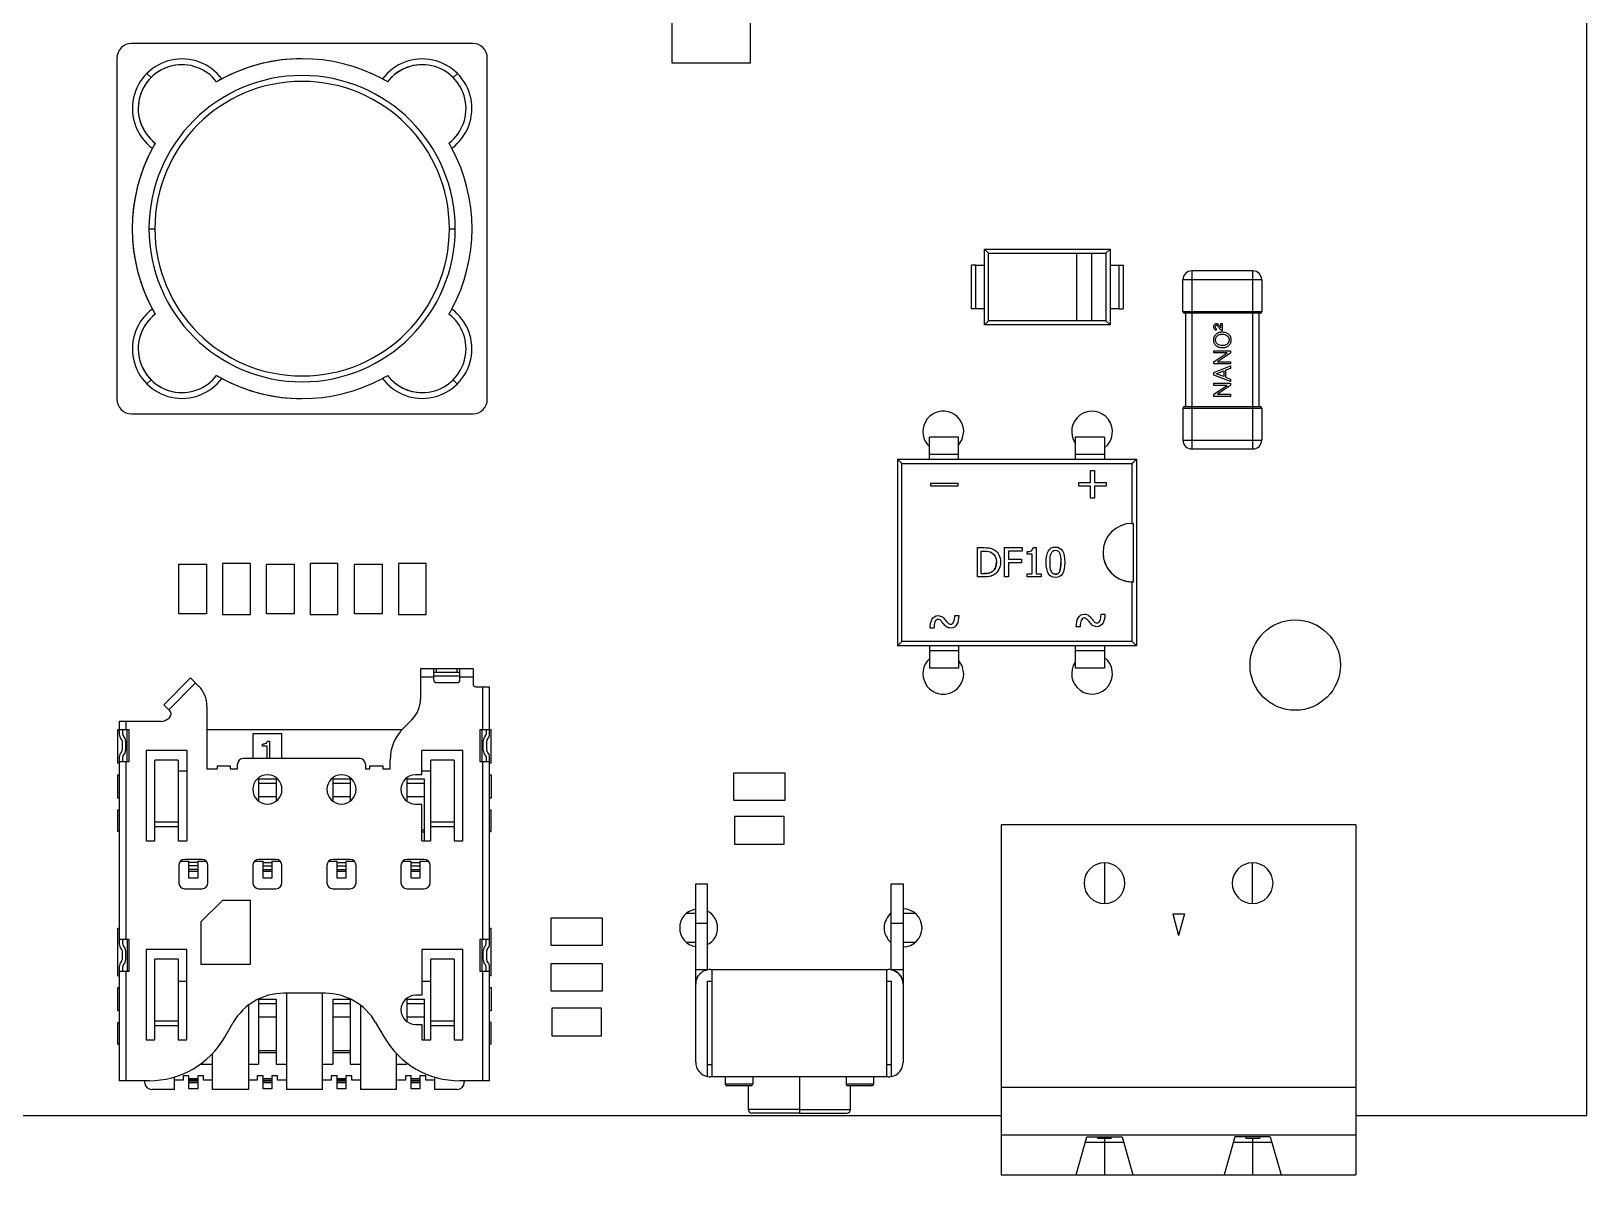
# Model space of a CAD drawing. Header units: millimetres. Extents: x 0 to 160, y -2 to 126.
# Drawn here: x 106.7 to 160, y -2 to 37.2 of the extents above; entities that cross this region are included whole.
import ezdxf

# ---------------------------------------------------------------- set-up
doc = ezdxf.new("R2010")
doc.units = ezdxf.units.MM

msp = doc.modelspace()

# ---------------------------------------------------------------- linework, layer by layer
at = {"color": 7, "linetype": 'Continuous', "lineweight": 25}
for p, q in [((160, 0), (160, 126)), ((128.626, 39.487), (128.626, 36.087)), ((131.326, 36.087), (131.326, 39.487)), ((121.8, 36.75), (110.1, 36.75)), ((109.6, 36.25), (109.6, 24.55)), ((122.3, 24.55), (122.3, 36.25)), ((128.626, 36.087), (131.326, 36.087)), ((110.771, 35.581), (110.63, 35.723)), ((113.019, 35.435), (113.019, 35.435)), ((115.95, 35.65), (115.95, 35.65)), ((118.881, 35.435), (118.881, 35.435)), ((121.131, 35.579), (121.273, 35.721)), ((110.331, 34.52), (110.331, 34.52)), ((110.916, 33.331), (110.916, 33.331)), ((110.124, 30.4), (110.124, 30.4)), ((110.7, 30.4), (110.9, 30.4)), ((121, 30.4), (121.2, 30.4)), ((139.489, 29.559), (139.35, 29.7)), ((139.35, 29.7), (143.65, 29.7)), ((139.35, 27.1), (139.35, 29.7)), ((139.489, 29.559), (143.511, 29.559)), ((139.489, 27.241), (139.489, 29.559)), ((142.511, 27.241), (142.511, 29.559)), ((143.011, 29.559), (143.011, 27.241)), ((143.65, 29.7), (143.511, 29.559)), ((143.511, 29.559), (143.511, 27.241)), ((143.65, 29.7), (143.65, 27.1)), ((138.9, 27.65), (138.9, 29.15)), ((139.05, 29.15), (139.35, 29.15)), ((139.05, 27.65), (139.05, 29.15)), ((143.65, 29.15), (143.95, 29.15)), ((143.95, 29.15), (143.95, 27.65)), ((144.1, 29.15), (144.1, 27.65)), ((148.55, 28.95), (146.45, 28.95)), ((146.45, 28.95), (146.45, 22.85)), ((148.55, 22.85), (148.55, 28.95)), ((148.85, 28.65), (146.15, 28.65)), ((146.15, 27.55), (146.15, 28.65)), ((148.85, 28.65), (148.85, 27.55)), ((110.916, 27.469), (110.916, 27.469)), ((139.35, 27.65), (139.05, 27.65)), ((139.489, 27.241), (139.35, 27.1)), ((143.511, 27.241), (139.489, 27.241)), ((143.511, 27.241), (143.65, 27.1)), ((143.95, 27.65), (143.65, 27.65)), ((148.85, 27.55), (146.15, 27.55)), ((146.25, 24.3), (146.25, 27.5)), ((148.55, 27.5), (146.45, 27.5)), ((148.75, 27.5), (148.75, 24.3)), ((143.65, 27.1), (139.35, 27.1)), ((147.291, 26.974), (147.291, 26.915)), ((147.453, 27.15), (147.5, 27.15)), ((147.453, 26.997), (147.453, 27.15)), ((147.5, 27.15), (147.5, 26.907)), ((110.331, 26.281), (110.331, 26.281)), ((147.214, 26.211), (147.786, 26.211)), ((147.214, 26.139), (147.214, 26.211)), ((147.214, 25.839), (147.666, 26.139)), ((147.666, 26.139), (147.214, 26.139)), ((147.786, 26.211), (147.786, 26.133)), ((147.214, 25.762), (147.214, 25.839)), ((147.786, 25.762), (147.214, 25.762)), ((147.214, 25.464), (147.786, 25.698)), ((147.786, 26.133), (147.334, 25.833)), ((147.334, 25.833), (147.786, 25.833)), ((147.786, 25.612), (147.612, 25.546)), ((147.786, 25.833), (147.786, 25.762)), ((147.786, 25.698), (147.786, 25.612)), ((110.769, 25.221), (110.628, 25.08)), ((113.019, 25.365), (113.019, 25.365)), ((115.95, 25.15), (115.95, 25.15)), ((118.881, 25.365), (118.881, 25.365)), ((121.129, 25.219), (121.271, 25.078)), ((147.214, 25.383), (147.214, 25.464)), ((147.786, 25.163), (147.214, 25.383)), ((147.214, 25.1), (147.786, 25.1)), ((147.214, 25.027), (147.214, 25.1)), ((147.286, 25.423), (147.552, 25.524)), ((147.552, 25.327), (147.286, 25.423)), ((147.552, 25.524), (147.552, 25.327)), ((147.612, 25.546), (147.612, 25.306)), ((147.612, 25.306), (147.786, 25.243)), ((147.786, 25.243), (147.786, 25.163)), ((147.786, 25.1), (147.786, 25.022)), ((147.214, 24.727), (147.666, 25.027)), ((147.666, 25.027), (147.214, 25.027)), ((147.214, 24.65), (147.214, 24.727)), ((147.786, 24.65), (147.214, 24.65)), ((147.786, 25.022), (147.334, 24.722)), ((147.334, 24.722), (147.786, 24.722)), ((147.786, 24.722), (147.786, 24.65)), ((110.1, 24.05), (121.8, 24.05)), ((146.15, 24.25), (148.85, 24.25)), ((146.15, 24.25), (146.15, 23.15)), ((146.45, 24.3), (148.55, 24.3)), ((148.85, 24.25), (148.85, 23.15)), ((138.46, 23.257), (137.46, 23.257)), ((137.46, 22.497), (137.46, 23.257)), ((138.46, 22.497), (138.46, 23.257)), ((143.46, 23.257), (142.46, 23.257)), ((142.46, 23.257), (142.46, 22.497)), ((143.46, 23.257), (143.46, 22.497)), ((146.15, 23.15), (148.85, 23.15)), ((136.36, 22.497), (136.51, 22.347)), ((136.36, 22.497), (144.56, 22.497)), ((136.36, 22.497), (136.36, 16.097)), ((138.46, 22.657), (137.46, 22.657)), ((143.46, 22.657), (142.46, 22.657)), ((144.41, 22.347), (144.56, 22.497)), ((144.56, 22.497), (144.56, 16.097)), ((146.45, 22.85), (148.55, 22.85)), ((136.51, 16.247), (136.51, 22.347)), ((136.51, 22.347), (144.41, 22.347)), ((142.983, 22.107), (143.117, 22.107)), ((142.983, 21.7), (142.983, 22.107)), ((143.117, 22.107), (143.117, 21.7)), ((144.41, 20.297), (144.41, 22.347)), ((137.509, 21.674), (138.435, 21.674)), ((137.509, 21.57), (137.509, 21.674)), ((138.435, 21.57), (137.509, 21.57)), ((138.435, 21.674), (138.435, 21.57)), ((142.576, 21.571), (142.576, 21.7)), ((142.576, 21.7), (142.983, 21.7)), ((142.983, 21.571), (142.576, 21.571)), ((142.983, 21.165), (142.983, 21.571)), ((143.117, 21.7), (143.523, 21.7)), ((143.523, 21.571), (143.117, 21.571)), ((143.117, 21.571), (143.117, 21.165)), ((143.523, 21.7), (143.523, 21.571)), ((143.117, 21.165), (142.983, 21.165)), ((144.45, 18.298), (144.45, 20.296)), ((139.104, 19.465), (139.332, 19.465)), ((139.104, 18.465), (139.104, 19.465)), ((139.237, 19.35), (139.338, 19.35)), ((139.237, 18.58), (139.237, 19.35)), ((140.037, 19.465), (140.635, 19.465)), ((140.037, 18.465), (140.037, 19.465)), ((140.635, 19.347), (140.17, 19.347)), ((140.17, 19.347), (140.17, 19.065)), ((140.635, 19.465), (140.635, 19.347)), ((140.804, 19.237), (140.804, 19.329)), ((140.986, 19.237), (140.804, 19.237)), ((140.986, 18.567), (140.986, 19.237)), ((141.011, 19.468), (141.115, 19.468)), ((141.115, 19.468), (141.115, 18.567)), ((111.725, 18.9), (112.675, 18.9)), ((111.725, 17.2), (111.725, 18.9)), ((112.675, 18.9), (112.675, 17.2)), ((114.175, 18.925), (113.225, 18.925)), ((113.225, 18.925), (113.225, 17.175)), ((114.175, 17.175), (114.175, 18.925)), ((114.725, 18.9), (115.675, 18.9)), ((114.725, 17.2), (114.725, 18.9)), ((115.675, 18.9), (115.675, 17.2)), ((116.225, 18.925), (116.225, 17.175)), ((117.175, 18.925), (116.225, 18.925)), ((117.175, 17.175), (117.175, 18.925)), ((117.75, 17.2), (117.75, 18.9)), ((117.75, 18.9), (118.7, 18.9)), ((118.7, 18.9), (118.7, 17.2)), ((120.2, 18.925), (119.25, 18.925)), ((119.25, 18.925), (119.25, 17.175)), ((120.2, 17.175), (120.2, 18.925)), ((140.17, 19.065), (140.616, 19.065)), ((140.616, 18.946), (140.17, 18.946)), ((140.17, 18.946), (140.17, 18.465)), ((140.616, 19.065), (140.616, 18.946)), ((141.595, 18.964), (141.596, 18.951)), ((139.334, 18.465), (139.104, 18.465)), ((139.237, 18.58), (139.338, 18.58)), ((140.17, 18.465), (140.037, 18.465)), ((140.804, 18.465), (140.804, 18.567)), ((140.804, 18.567), (140.986, 18.567)), ((141.292, 18.465), (140.804, 18.465)), ((141.115, 18.567), (141.292, 18.567)), ((141.292, 18.567), (141.292, 18.465)), ((144.41, 16.247), (144.41, 18.297)), ((112.675, 17.2), (111.725, 17.2)), ((113.225, 17.175), (114.175, 17.175)), ((115.675, 17.2), (114.725, 17.2)), ((116.225, 17.175), (117.175, 17.175)), ((118.7, 17.2), (117.75, 17.2)), ((119.25, 17.175), (120.2, 17.175)), ((138.329, 17.134), (138.464, 17.134)), ((143.341, 17.183), (143.476, 17.183)), ((137.614, 16.708), (137.479, 16.708)), ((142.626, 16.756), (142.491, 16.756)), ((136.51, 16.247), (136.36, 16.097)), ((144.56, 16.097), (136.36, 16.097)), ((144.41, 16.247), (136.51, 16.247)), ((137.46, 16.097), (137.46, 15.337)), ((138.46, 16.097), (138.46, 15.337)), ((142.46, 16.097), (142.46, 15.337)), ((143.46, 16.097), (143.46, 15.337)), ((144.56, 16.097), (144.41, 16.247)), ((137.46, 15.937), (138.46, 15.937)), ((142.46, 15.937), (143.46, 15.937)), ((112.126, 14.998), (111.207, 14.078)), ((112.126, 14.998), (112.402, 14.722)), ((120.01, 15.31), (120.01, 14.274)), ((121.81, 15.31), (120.01, 15.31)), ((120.01, 15.04), (120.46, 15.04)), ((120.46, 15.31), (120.46, 14.94)), ((121.36, 15.19), (120.46, 15.19)), ((120.46, 15.07), (121.36, 15.07)), ((120.56, 15.19), (120.56, 15.31)), ((121.26, 15.31), (121.26, 15.19)), ((121.36, 14.94), (121.36, 15.31)), ((121.36, 15.04), (121.81, 15.04)), ((121.81, 15.31), (121.81, 14.795)), ((138.46, 15.337), (137.46, 15.337)), ((143.46, 15.337), (142.46, 15.337)), ((112.296, 14.828), (111.377, 13.909)), ((112.408, 14.716), (112.402, 14.722)), ((120.56, 14.84), (121.26, 14.84)), ((121.91, 14.695), (122.38, 14.695)), ((122.14, 14.695), (122.14, 13.222)), ((122.38, 13.072), (122.38, 14.695)), ((111.412, 13.873), (111.207, 14.078)), ((112.688, 14.022), (112.688, 11.886)), ((111.116, 13.51), (109.68, 13.51)), ((109.68, 13.51), (109.68, 13.072)), ((109.92, 13.222), (109.92, 13.51)), ((111.412, 13.661), (111.364, 13.613)), ((119.717, 13.567), (119.407, 13.257)), ((109.63, 13.23), (109.68, 13.23)), ((109.63, 12.08), (109.63, 13.23)), ((110.02, 13.222), (109.68, 13.222)), ((109.744, 12.916), (109.751, 12.91)), ((109.78, 12.839), (109.78, 12.521)), ((109.8, 13.072), (109.8, 13.222)), ((109.836, 12.995), (109.829, 13.001)), ((109.9, 12.839), (109.9, 12.521)), ((109.95, 12.139), (109.95, 13.222)), ((110.02, 12.139), (110.02, 13.222)), ((112.688, 13.23), (119.381, 13.23)), ((115.26, 13.08), (114.26, 13.08)), ((114.26, 13.08), (114.26, 12.24)), ((114.754, 12.812), (114.73, 12.78)), ((114.762, 12.836), (114.754, 12.812)), ((114.762, 12.836), (114.826, 12.836)), ((114.826, 12.836), (114.826, 12.24)), ((115.26, 12.24), (115.26, 13.08)), ((122.38, 13.222), (122.04, 13.222)), ((122.04, 13.222), (122.04, 12.139)), ((122.11, 13.222), (122.11, 12.139)), ((122.16, 12.521), (122.16, 12.839)), ((122.231, 13.001), (122.224, 12.995)), ((122.26, 13.222), (122.26, 13.072)), ((122.28, 12.521), (122.28, 12.839)), ((122.309, 12.91), (122.316, 12.916)), ((122.38, 13.23), (122.43, 13.23)), ((122.43, 12.08), (122.43, 13.23)), ((109.68, 12.289), (109.68, 5.882)), ((109.751, 12.451), (109.744, 12.444)), ((109.8, 12.139), (109.8, 12.289)), ((109.829, 12.359), (109.836, 12.366)), ((112, 12.51), (110.6, 12.51)), ((110.6, 12.51), (110.6, 9.41)), ((112, 12.51), (112, 9.41)), ((114.594, 12.66), (114.594, 12.724)), ((114.594, 12.724), (114.61, 12.724)), ((114.746, 12.66), (114.594, 12.66)), ((114.65, 12.732), (114.61, 12.724)), ((114.674, 12.74), (114.65, 12.732)), ((114.706, 12.756), (114.674, 12.74)), ((114.73, 12.78), (114.706, 12.756)), ((114.746, 12.24), (114.746, 12.66)), ((121.46, 12.51), (120.06, 12.51)), ((120.06, 11.677), (120.06, 12.51)), ((121.46, 9.41), (121.46, 12.51)), ((122.224, 12.366), (122.231, 12.359)), ((122.26, 12.289), (122.26, 12.139)), ((122.316, 12.444), (122.309, 12.451)), ((122.38, 5.882), (122.38, 12.289)), ((109.68, 12.08), (109.63, 12.08)), ((109.68, 12.139), (110.02, 12.139)), ((109.92, 6.032), (109.92, 12.139)), ((110.9, 9.41), (110.9, 12.177)), ((111.7, 12.177), (110.9, 12.177)), ((111.7, 12.177), (111.7, 9.41)), ((111.7, 11.82), (112, 11.82)), ((112.688, 11.886), (113.038, 11.884)), ((113.038, 11.985), (113.488, 11.985)), ((113.038, 11.985), (113.038, 11.885)), ((113.488, 11.985), (113.488, 11.882)), ((113.488, 11.882), (113.738, 11.881)), ((113.738, 11.881), (113.738, 12.04)), ((117.918, 12.24), (113.938, 12.24)), ((118.118, 12.04), (118.118, 11.882)), ((118.118, 11.882), (118.268, 11.881)), ((118.268, 11.881), (118.268, 11.985)), ((118.268, 11.985), (118.718, 11.985)), ((118.718, 11.985), (118.718, 11.879)), ((118.718, 11.879), (118.968, 11.878)), ((118.968, 11.878), (118.968, 12.196)), ((120.06, 11.82), (120.36, 11.82)), ((120.36, 9.41), (120.36, 12.176)), ((121.16, 12.176), (120.36, 12.176)), ((121.16, 12.176), (121.16, 9.41)), ((122.04, 12.139), (122.38, 12.139)), ((122.14, 12.139), (122.14, 6.032)), ((122.43, 12.08), (122.38, 12.08)), ((130.748, 10.795), (130.748, 11.745)), ((130.748, 11.745), (132.498, 11.745)), ((132.498, 11.745), (132.498, 10.795)), ((109.63, 11.68), (109.68, 11.68)), ((109.63, 10.88), (109.63, 11.68)), ((114.46, 11.54), (114.46, 10.777)), ((114.46, 11.54), (115.06, 11.54)), ((114.46, 11.393), (115.06, 11.393)), ((115.06, 11.54), (115.06, 10.777)), ((117, 11.54), (117, 10.777)), ((117, 11.54), (117.6, 11.54)), ((117, 11.393), (117.6, 11.393)), ((117.6, 11.54), (117.6, 10.777)), ((119.54, 11.54), (119.54, 10.777)), ((119.54, 11.54), (120.14, 11.54)), ((119.54, 11.393), (120.14, 11.393)), ((120.06, 11.677), (119.84, 11.677)), ((120.14, 11.54), (120.14, 9.41)), ((122.38, 11.68), (122.43, 11.68)), ((122.43, 11.68), (122.43, 10.88)), ((109.68, 10.88), (109.63, 10.88)), ((114.46, 10.934), (115.06, 10.934)), ((117, 10.934), (117.6, 10.934)), ((119.54, 10.934), (120.14, 10.934)), ((119.84, 10.677), (120.06, 10.677)), ((120.06, 9.41), (120.06, 10.677)), ((122.43, 10.88), (122.38, 10.88)), ((132.498, 10.795), (130.748, 10.795)), ((109.63, 9.73), (109.63, 10.48)), ((109.63, 10.48), (109.68, 10.48)), ((122.38, 10.48), (122.43, 10.48)), ((122.43, 9.73), (122.43, 10.48)), ((132.473, 10.245), (130.773, 10.245)), ((130.773, 10.245), (130.773, 9.295)), ((132.473, 9.295), (132.473, 10.245)), ((109.68, 9.73), (109.63, 9.73)), ((111.7, 10.057), (110.9, 10.057)), ((110.9, 9.91), (111.7, 9.91)), ((120.06, 9.789), (120.14, 9.789)), ((120.06, 9.718), (120.14, 9.718)), ((121.16, 10.057), (120.36, 10.057)), ((120.36, 9.91), (121.16, 9.91)), ((122.38, 9.73), (122.43, 9.73)), ((139.92, 9.964), (139.92, -2.036)), ((152.08, 9.964), (139.92, 9.964)), ((143.46, 9.966), (143.413, 9.964)), ((143.507, 9.964), (143.46, 9.966)), ((143.46, 9.966), (143.46, 9.964)), ((148.54, 9.966), (148.493, 9.964)), ((148.587, 9.964), (148.54, 9.966)), ((148.54, 9.964), (148.54, 9.966)), ((152.08, 9.964), (152.08, -2.036)), ((110.6, 9.41), (110.9, 9.41)), ((111.7, 9.41), (112, 9.41)), ((120.06, 9.41), (120.36, 9.41)), ((121.16, 9.41), (121.46, 9.41)), ((130.773, 9.295), (132.473, 9.295)), ((111.72, 8.574), (111.72, 7.974)), ((111.781, 8.718), (112.07, 8.718)), ((112.52, 8.774), (111.92, 8.774)), ((112.07, 8.14), (112.07, 8.718)), ((112.37, 8.668), (112.07, 8.668)), ((112.07, 8.568), (112.37, 8.568)), ((112.37, 8.718), (112.37, 8.14)), ((112.37, 8.718), (112.659, 8.718)), ((112.72, 7.974), (112.72, 8.574)), ((114.26, 8.574), (114.26, 7.974)), ((114.321, 8.718), (114.61, 8.718)), ((115.06, 8.774), (114.46, 8.774)), ((114.61, 8.14), (114.61, 8.718)), ((114.91, 8.659), (114.61, 8.659)), ((114.61, 8.559), (114.91, 8.559)), ((114.91, 8.718), (115.199, 8.718)), ((114.91, 8.718), (114.91, 8.14)), ((115.26, 7.974), (115.26, 8.574)), ((116.8, 8.574), (116.8, 7.974)), ((116.861, 8.718), (117.15, 8.718)), ((117.6, 8.774), (117, 8.774)), ((117.15, 8.14), (117.15, 8.718)), ((117.45, 8.659), (117.15, 8.659)), ((117.15, 8.559), (117.45, 8.559)), ((117.45, 8.718), (117.45, 8.14)), ((117.45, 8.718), (117.739, 8.718)), ((117.8, 7.974), (117.8, 8.574)), ((119.34, 8.574), (119.34, 7.974)), ((119.401, 8.718), (119.69, 8.718)), ((120.14, 8.774), (119.54, 8.774)), ((119.69, 8.14), (119.69, 8.718)), ((119.99, 8.659), (119.69, 8.659)), ((119.69, 8.559), (119.99, 8.559)), ((119.99, 8.718), (119.99, 8.14)), ((119.99, 8.718), (120.279, 8.718)), ((120.34, 7.974), (120.34, 8.574)), ((143.46, 8.664), (143.46, 7.264)), ((148.54, 7.264), (148.54, 8.664)), ((112.37, 8.43), (112.07, 8.43)), ((112.07, 8.38), (112.37, 8.38)), ((112.37, 8.14), (112.07, 8.14)), ((114.91, 8.421), (114.61, 8.421)), ((114.61, 8.371), (114.91, 8.371)), ((114.91, 8.14), (114.61, 8.14)), ((117.45, 8.421), (117.15, 8.421)), ((117.15, 8.371), (117.45, 8.371)), ((117.45, 8.14), (117.15, 8.14)), ((119.99, 8.421), (119.69, 8.421)), ((119.69, 8.371), (119.99, 8.371)), ((119.99, 8.14), (119.69, 8.14)), ((111.92, 7.774), (112.52, 7.774)), ((114.46, 7.774), (115.06, 7.774)), ((117, 7.774), (117.6, 7.774)), ((119.54, 7.774), (120.14, 7.774)), ((129.444, 7.941), (129.85, 7.941)), ((129.444, 1.832), (129.444, 7.941)), ((129.85, 5.007), (129.85, 7.941)), ((136.149, 7.941), (136.556, 7.941)), ((136.149, 5.007), (136.149, 7.941)), ((136.556, 7.941), (136.556, 4.499)), ((112.48, 6.633), (113.221, 7.374)), ((114.18, 7.374), (113.221, 7.374)), ((114.18, 5.19), (114.18, 7.374)), ((109.63, 6.42), (109.68, 6.42)), ((109.63, 4.79), (109.63, 6.42)), ((112.48, 6.633), (112.48, 5.19)), ((122.38, 6.42), (122.43, 6.42)), ((122.43, 4.79), (122.43, 6.42)), ((124.485, 6.775), (126.235, 6.775)), ((124.485, 5.825), (124.485, 6.775)), ((126.235, 6.775), (126.235, 5.825)), ((129.444, 6.925), (129.124, 6.925)), ((129.444, 6.595), (129.85, 6.595)), ((136.149, 6.595), (136.556, 6.595)), ((136.976, 6.925), (136.556, 6.925)), ((137.204, 6.387), (137.204, 6.473)), ((145.799, 6.914), (146.201, 6.914)), ((145.799, 6.914), (146, 6.164)), ((146.201, 6.914), (146, 6.164)), ((110.02, 6.032), (109.68, 6.032)), ((109.8, 5.882), (109.8, 6.032)), ((109.95, 6.032), (109.95, 4.949)), ((110.02, 4.949), (110.02, 6.032)), ((122.38, 6.032), (122.04, 6.032)), ((122.04, 6.032), (122.04, 4.949)), ((122.11, 6.032), (122.11, 4.949)), ((122.26, 5.882), (122.26, 6.032)), ((129.444, 5.935), (129.124, 5.935)), ((136.976, 5.935), (136.556, 5.935)), ((109.744, 5.726), (109.751, 5.72)), ((109.78, 5.649), (109.78, 5.331)), ((109.836, 5.805), (109.829, 5.811)), ((109.9, 5.649), (109.9, 5.331)), ((110.6, 5.69), (110.6, 2.59)), ((112, 5.69), (110.6, 5.69)), ((110.9, 2.59), (110.9, 5.357)), ((111.7, 5.357), (110.9, 5.357)), ((111.7, 5.357), (111.7, 2.59)), ((112, 2.59), (112, 5.69)), ((121.46, 5.69), (120.06, 5.69)), ((120.06, 5.69), (120.06, 4.12)), ((120.36, 2.59), (120.36, 5.357)), ((121.16, 5.357), (120.36, 5.357)), ((121.16, 5.357), (121.16, 2.59)), ((121.46, 2.59), (121.46, 5.69)), ((122.16, 5.331), (122.16, 5.649)), ((122.231, 5.811), (122.224, 5.805)), ((122.28, 5.331), (122.28, 5.649)), ((122.309, 5.72), (122.316, 5.726)), ((126.235, 5.825), (124.485, 5.825)), ((109.68, 5.099), (109.68, 1.19)), ((109.68, 4.949), (110.02, 4.949)), ((109.751, 5.261), (109.744, 5.254)), ((109.8, 4.949), (109.8, 5.099)), ((109.829, 5.169), (109.836, 5.176)), ((109.92, 1.19), (109.92, 4.949)), ((112.48, 5.19), (114.18, 5.19)), ((122.04, 4.949), (122.38, 4.949)), ((122.14, 4.949), (122.14, 1.19)), ((122.224, 5.176), (122.231, 5.169)), ((122.26, 4.949), (122.26, 5.099)), ((122.316, 5.254), (122.309, 5.261)), ((122.38, 1.19), (122.38, 5.099)), ((124.485, 5.215), (126.235, 5.215)), ((124.485, 4.265), (124.485, 5.215)), ((126.235, 5.215), (126.235, 4.265)), ((129.444, 5.007), (129.85, 5.007)), ((129.952, 5.007), (136.048, 5.007)), ((130.003, 5.007), (130.003, 1.324)), ((135.997, 1.324), (135.997, 5.007)), ((136.149, 5.007), (136.556, 5.007)), ((109.63, 4.79), (109.68, 4.79)), ((109.63, 3.59), (109.63, 4.39)), ((109.63, 4.39), (109.68, 4.39)), ((112, 4.59), (111.7, 4.59)), ((120.36, 4.59), (120.06, 4.59)), ((122.43, 4.79), (122.38, 4.79)), ((122.38, 4.39), (122.43, 4.39)), ((122.43, 4.39), (122.43, 3.59)), ((129.85, 1.335), (129.85, 4.601)), ((129.85, 4.601), (130.003, 4.601)), ((135.997, 4.601), (136.149, 4.601)), ((136.149, 4.601), (136.149, 1.335)), ((136.556, 4.499), (136.556, 1.832)), ((114.11, 3.782), (114.11, 0.89)), ((114.46, 3.982), (114.46, 1.76)), ((114.46, 3.982), (115.06, 3.982)), ((114.46, 3.836), (115.06, 3.836)), ((115.06, 3.982), (115.06, 1.76)), ((116.739, 4.19), (115.321, 4.19)), ((115.41, 4.19), (115.41, 0.89)), ((116.65, 0.89), (116.65, 4.19)), ((117, 3.982), (117, 1.76)), ((117, 3.982), (117.6, 3.982)), ((117, 3.836), (117.6, 3.836)), ((117.6, 3.982), (117.6, 1.76)), ((117.95, 3.782), (117.95, 0.89)), ((119.54, 3.982), (119.54, 3.22)), ((119.54, 3.982), (120.14, 3.982)), ((119.54, 3.836), (120.14, 3.836)), ((120.06, 4.12), (119.84, 4.12)), ((120.14, 3.982), (120.14, 2.59)), ((126.235, 4.265), (124.485, 4.265)), ((109.68, 3.59), (109.63, 3.59)), ((111.7, 3.237), (110.9, 3.237)), ((114.46, 3.376), (115.06, 3.376)), ((117, 3.376), (117.6, 3.376)), ((119.54, 3.376), (120.14, 3.376)), ((121.16, 3.237), (120.36, 3.237)), ((122.43, 3.59), (122.38, 3.59)), ((124.51, 3.675), (124.51, 2.725)), ((126.21, 3.675), (124.51, 3.675)), ((126.21, 2.725), (126.21, 3.675)), ((109.63, 2.44), (109.63, 3.19)), ((109.63, 3.19), (109.68, 3.19)), ((110.9, 3.09), (111.7, 3.09)), ((113.3, 2.69), (113.589, 3.19)), ((118.471, 3.19), (118.76, 2.69)), ((119.84, 3.12), (120.06, 3.12)), ((120.06, 3.12), (120.06, 2.59)), ((120.36, 3.09), (121.16, 3.09)), ((122.43, 3.19), (122.38, 3.19)), ((122.43, 2.44), (122.43, 3.19)), ((124.51, 2.725), (126.21, 2.725)), ((109.63, 2.44), (109.68, 2.44)), ((110.6, 2.59), (110.9, 2.59)), ((111.7, 2.59), (112, 2.59)), ((114.46, 2.231), (115.06, 2.231)), ((114.46, 2.16), (115.06, 2.16)), ((117, 2.231), (117.6, 2.231)), ((117, 2.16), (117.6, 2.16)), ((120.06, 2.59), (120.36, 2.59)), ((121.16, 2.59), (121.46, 2.59)), ((122.43, 2.44), (122.38, 2.44)), ((112.461, 1.76), (112.87, 1.76)), ((112.87, 2.117), (112.87, 0.89)), ((114.11, 1.76), (114.46, 1.76)), ((115.06, 1.76), (115.41, 1.76)), ((116.65, 1.76), (117, 1.76)), ((117.6, 1.76), (117.95, 1.76)), ((119.19, 0.89), (119.19, 2.117)), ((119.19, 1.76), (119.54, 1.76)), ((119.54, 1.804), (119.54, 1.76)), ((130.003, 1.731), (129.85, 1.731)), ((136.149, 1.731), (135.997, 1.731)), ((110.702, 1.19), (109.68, 1.19)), ((110.55, 1.19), (110.55, 1.14)), ((111.57, 0.89), (111.57, 1.319)), ((111.87, 1.21), (111.57, 1.21)), ((112.07, 1.36), (111.87, 1.36)), ((111.87, 1.36), (111.87, 1.21)), ((112.07, 0.911), (112.07, 1.36)), ((112.37, 1.26), (112.07, 1.26)), ((112.07, 1.217), (112.37, 1.217)), ((112.37, 1.176), (112.07, 1.176)), ((112.07, 1.133), (112.37, 1.133)), ((112.37, 1.36), (112.37, 0.911)), ((112.57, 1.36), (112.37, 1.36)), ((112.57, 1.21), (112.57, 1.36)), ((112.87, 1.21), (112.57, 1.21)), ((114.41, 1.21), (114.11, 1.21)), ((114.61, 1.36), (114.41, 1.36)), ((114.41, 1.36), (114.41, 1.21)), ((114.61, 0.911), (114.61, 1.36)), ((114.91, 1.257), (114.61, 1.257)), ((114.61, 1.214), (114.91, 1.214)), ((114.91, 1.174), (114.61, 1.174)), ((114.61, 1.13), (114.91, 1.13)), ((115.11, 1.36), (114.91, 1.36)), ((114.91, 1.36), (114.91, 0.911)), ((115.11, 1.21), (115.11, 1.36)), ((115.41, 1.21), (115.11, 1.21)), ((116.95, 1.21), (116.65, 1.21)), ((116.95, 1.36), (116.95, 1.21)), ((117.15, 1.36), (116.95, 1.36)), ((117.15, 0.911), (117.15, 1.36)), ((117.45, 1.26), (117.15, 1.26)), ((117.15, 1.217), (117.45, 1.217)), ((117.45, 1.176), (117.15, 1.176)), ((117.15, 1.133), (117.45, 1.133)), ((117.45, 1.36), (117.45, 0.911)), ((117.65, 1.36), (117.45, 1.36)), ((117.65, 1.21), (117.65, 1.36)), ((117.95, 1.21), (117.65, 1.21)), ((119.49, 1.21), (119.19, 1.21)), ((119.69, 1.36), (119.49, 1.36)), ((119.49, 1.36), (119.49, 1.21)), ((119.69, 0.911), (119.69, 1.36)), ((119.99, 1.257), (119.69, 1.257)), ((119.69, 1.214), (119.99, 1.214)), ((119.99, 1.174), (119.69, 1.174)), ((119.69, 1.13), (119.99, 1.13)), ((120.19, 1.36), (119.99, 1.36)), ((119.99, 1.36), (119.99, 0.911)), ((120.19, 1.21), (120.19, 1.36)), ((120.49, 1.21), (120.19, 1.21)), ((120.49, 1.319), (120.49, 0.89)), ((122.38, 1.19), (121.358, 1.19)), ((121.51, 1.19), (121.51, 1.14)), ((136.048, 1.324), (129.952, 1.324)), ((130.46, 1.324), (130.46, 1.07)), ((131.4, 1.324), (131.4, 1.07)), ((133, 1.324), (133, 0.08)), ((134.6, 1.324), (134.6, 1.07)), ((135.54, 1.324), (135.54, 1.07)), ((111.57, 0.89), (110.8, 0.89)), ((112.37, 0.911), (112.07, 0.911)), ((114.11, 0.89), (112.87, 0.89)), ((114.91, 0.911), (114.61, 0.911)), ((116.65, 0.89), (115.41, 0.89)), ((117.45, 0.911), (117.15, 0.911)), ((119.19, 0.89), (117.95, 0.89)), ((119.99, 0.911), (119.69, 0.911)), ((121.26, 0.89), (120.49, 0.89)), ((131.247, 1.02), (131.247, 0.207)), ((134.752, 0.207), (134.752, 1.02)), ((152.08, 0.964), (139.92, 0.964)), ((106.31, 0), (139.92, 0)), ((152.08, 0), (160, 0)), ((139.92, -0.663), (152.08, -0.663)), ((142.485, -2.036), (142.855, -0.736)), ((142.804, -0.917), (144.116, -0.917)), ((142.855, -0.736), (144.065, -0.736)), ((143.215, -0.736), (143.228, -0.786)), ((143.692, -0.786), (143.228, -0.786)), ((143.46, -0.786), (143.46, -2.036)), ((143.692, -0.786), (143.706, -0.736)), ((144.065, -0.736), (144.435, -2.036)), ((147.935, -0.736), (147.565, -2.036)), ((147.884, -0.917), (149.196, -0.917)), ((149.145, -0.736), (147.935, -0.736)), ((148.295, -0.736), (148.308, -0.786)), ((148.772, -0.786), (148.308, -0.786)), ((148.54, -0.786), (148.54, -2.036)), ((148.786, -0.736), (148.772, -0.786)), ((149.145, -0.736), (149.515, -2.036)), ((139.92, -2.036), (152.08, -2.036))]:
    msp.add_line(p, q, dxfattribs=at)
at = {"color": 7, "linetype": 'Continuous', "lineweight": 25, "flags": 128}
for points in [[(138.46, 22.981), (138.582, 23.177), (138.635, 23.444)], [(138.635, 15.144), (138.582, 15.412), (138.46, 15.608)], [(131.4, 1.07), (131.364, 1.07), (131.262, 1.07), (131.11, 1.07), (130.93, 1.07), (130.75, 1.07), (130.598, 1.07), (130.496, 1.07), (130.46, 1.07)], [(135.54, 1.07), (135.504, 1.07), (135.402, 1.07), (135.25, 1.07), (135.07, 1.07), (134.89, 1.07), (134.738, 1.07), (134.636, 1.07), (134.6, 1.07)], [(131.349, 1.02), (131.317, 1.02), (131.226, 1.02), (131.09, 1.02), (130.93, 1.02), (130.769, 1.02), (130.633, 1.02), (130.543, 1.02), (130.511, 1.02)], [(135.489, 1.02), (135.457, 1.02), (135.366, 1.02), (135.23, 1.02), (135.07, 1.02), (134.91, 1.02), (134.774, 1.02), (134.683, 1.02), (134.651, 1.02)], [(133, 0.207), (132.506, 0.207), (132.052, 0.207), (131.675, 0.207), (131.406, 0.207), (131.265, 0.207), (131.247, 0.207)], [(133, 0.08), (132.498, 0.08), (132.044, 0.08), (131.685, 0.08), (131.454, 0.08), (131.374, 0.08)], [(133, 0.207), (133.494, 0.207), (133.947, 0.207), (134.324, 0.207), (134.594, 0.207), (134.735, 0.207), (134.752, 0.207)], [(133, 0.08), (133.502, 0.08), (133.955, 0.08), (134.315, 0.08), (134.546, 0.08), (134.625, 0.08)]]:
    msp.add_lwpolyline(points, dxfattribs=at)
at = {"color": 7, "linetype": 'Continuous', "lineweight": 25}
msp.add_circle((150, 15.44), 1.55, dxfattribs=at)
for centre, radius, start, end in [((110.1, 36.25), 0.5, 90, 180), ((121.8, 36.25), 0.5, 0, 90), ((121.8, 36.25), 0.5, 0, 90), ((111.831, 34.52), 1.7, 36.6104, 233.3896), ((111.831, 34.52), 1.5, 37.6033, 232.3967), ((111.831, 34.52), 1.5, 90, 232.3967), ((115.95, 30.4), 5.826, 90, 120.2066), ((115.95, 30.4), 5.826, 61.7792, 118.2208), ((120.07, 34.52), 1.7, 306.6104, 143.3896), ((120.07, 34.52), 1.5, 307.6033, 142.3967), ((120.07, 34.52), 1.5, 90, 142.3967), ((115.95, 30.4), 5.25, 0, 180), ((115.95, 30.4), 5.05, 0, 180), ((115.95, 30.4), 5.25, 270, 90), ((115.95, 30.4), 5.826, 149.7934, 210.2066), ((115.95, 30.4), 5.826, 151.7792, 208.2208), ((115.95, 30.4), 5.826, 331.7792, 28.2208), ((115.95, 30.4), 5.25, 180, 0), ((115.95, 30.4), 5.05, 180, 0), ((146.45, 28.65), 0.3, 90, 180), ((148.55, 28.65), 0.3, 0, 90), ((111.831, 26.281), 1.7, 126.6104, 323.3896), ((111.831, 26.281), 1.5, 127.6033, 322.3967), ((111.831, 26.281), 1.5, 127.6033, 270), ((120.07, 26.281), 1.7, 216.6104, 53.3896), ((120.07, 26.281), 1.5, 217.6033, 52.3967), ((146.2, 27.55), 0.05, 180, 270), ((148.8, 27.55), 0.05, 270, 0), ((115.95, 30.4), 5.826, 239.7934, 270), ((115.95, 30.4), 5.826, 241.7792, 298.2208), ((120.07, 26.281), 1.5, 217.6033, 270), ((110.1, 24.55), 0.5, 180, 270), ((121.8, 24.55), 0.5, 270, 0), ((121.8, 24.55), 0.5, 270, 0), ((137.935, 23.444), 0.7, 0, 227.2164), ((143.035, 23.444), 0.7, 307.3358, 214.7056), ((146.2, 24.25), 0.05, 90, 180), ((148.8, 24.25), 0.05, 0, 90), ((146.45, 23.15), 0.3, 180, 270), ((148.55, 23.15), 0.3, 270, 0), ((144.41, 19.297), 1, 90, 270), ((144.41, 19.297), 1, 180, 272.3446), ((137.935, 15.144), 0.7, 132.7835, 0), ((143.035, 15.144), 0.7, 145.2942, 52.664), ((120.56, 14.94), 0.1, 180, 270), ((121.26, 14.94), 0.1, 270, 0), ((111.688, 14.022), 1, 0, 45), ((121.91, 14.795), 0.1, 180, 270), ((111.306, 13.767), 0.15, 315, 45), ((119.01, 14.274), 1, 315, 0), ((111.116, 13.86), 0.35, 270, 315), ((109.9, 13.072), 0.22, 180, 225), ((109.68, 12.839), 0.1, 0, 45), ((109.9, 13.072), 0.1, 180, 225), ((109.68, 12.839), 0.22, 0, 45), ((120.468, 12.196), 1.5, 135, 180), ((122.38, 12.839), 0.22, 135, 180), ((122.16, 13.072), 0.1, 315, 0), ((122.38, 12.839), 0.1, 135, 180), ((122.16, 13.072), 0.22, 315, 0), ((109.9, 12.289), 0.22, 135, 180), ((109.68, 12.521), 0.1, 315, 0), ((109.9, 12.289), 0.1, 135, 180), ((109.68, 12.521), 0.22, 315, 0), ((122.38, 12.521), 0.22, 180, 225), ((122.16, 12.289), 0.1, 0, 45), ((122.38, 12.521), 0.1, 180, 225), ((122.16, 12.289), 0.22, 0, 45), ((113.938, 12.04), 0.2, 90, 180), ((117.918, 12.04), 0.2, 0, 90), ((114.76, 11.177), 0.5, 0, 180), ((117.3, 11.177), 0.5, 0, 180), ((119.84, 11.177), 0.5, 90, 270), ((114.76, 11.177), 0.5, 180, 0), ((117.3, 11.177), 0.5, 180, 0), ((111.92, 8.574), 0.2, 90, 180), ((112.52, 8.574), 0.2, 0, 90), ((114.46, 8.574), 0.2, 90, 180), ((115.06, 8.574), 0.2, 0, 90), ((117, 8.574), 0.2, 90, 180), ((117.6, 8.574), 0.2, 0, 90), ((119.54, 8.574), 0.2, 90, 180), ((120.14, 8.574), 0.2, 0, 90), ((143.46, 7.964), 0.7, 90, 270), ((143.46, 7.964), 0.7, 270, 90), ((148.54, 7.964), 0.7, 90, 270), ((148.54, 7.964), 0.7, 270, 90), ((111.92, 7.974), 0.2, 180, 270), ((112.52, 7.974), 0.2, 270, 0), ((114.46, 7.974), 0.2, 180, 270), ((115.06, 7.974), 0.2, 270, 0), ((117, 7.974), 0.2, 180, 270), ((117.6, 7.974), 0.2, 270, 0), ((119.54, 7.974), 0.2, 180, 270), ((120.14, 7.974), 0.2, 270, 0), ((129.545, 6.43), 0.65, 98.9498, 261.0503), ((129.545, 6.43), 0.65, 298.0125, 61.9875), ((136.555, 6.43), 0.65, 128.5999, 231.4001), ((136.555, 6.43), 0.65, 270.0776, 89.9225), ((109.9, 5.882), 0.22, 180, 225), ((109.9, 5.882), 0.1, 180, 225), ((122.16, 5.882), 0.1, 315, 0), ((122.16, 5.882), 0.22, 315, 0), ((109.68, 5.649), 0.1, 0, 45), ((109.68, 5.649), 0.22, 0, 45), ((122.38, 5.649), 0.22, 135, 180), ((122.38, 5.649), 0.1, 135, 180), ((109.9, 5.099), 0.22, 135, 180), ((109.68, 5.331), 0.1, 315, 0), ((109.9, 5.099), 0.1, 135, 180), ((109.68, 5.331), 0.22, 315, 0), ((122.38, 5.331), 0.22, 180, 225), ((122.16, 5.099), 0.1, 0, 45), ((122.38, 5.331), 0.1, 180, 225), ((122.16, 5.099), 0.22, 0, 45), ((129.952, 4.499), 0.508, 90, 180), ((129.952, 4.499), 0.508, 90, 101.5333), ((136.048, 4.499), 0.508, 0, 90), ((136.048, 4.499), 0.508, 78.4631, 90), ((115.321, 2.19), 2, 90, 150), ((116.739, 2.19), 2, 30, 90), ((119.84, 3.62), 0.5, 90, 270), ((110.702, 4.19), 3, 270, 330), ((121.358, 4.19), 3, 210, 270), ((129.952, 1.832), 0.508, 180, 258.4631), ((136.048, 1.832), 0.508, 281.537, 0), ((110.8, 1.14), 0.25, 180, 270), ((121.26, 1.14), 0.25, 270, 0), ((130.511, 1.07), 0.0508, 180, 270.0007), ((131.349, 1.07), 0.0508, 269.9994, 0), ((134.651, 1.07), 0.0508, 180, 270.0007), ((135.489, 1.07), 0.0508, 269.9994, 0), ((131.374, 0.207), 0.127, 180, 270), ((134.625, 0.207), 0.127, 270, 0)]:
    msp.add_arc(centre, radius, start, end, dxfattribs=at)
for points, knots in [([(113.195, 35.533), (113.184, 35.527), (113.161, 35.515), (113.116, 35.49), (113.067, 35.463), (113.035, 35.444), (113.021, 35.436), (113.02, 35.435), (113.019, 35.435)], [0, 0, 0, 0, 0.125761, 0.251794, 0.502445, 0.751481, 0.875284, 1, 1, 1, 1]), ([(118.881, 35.435), (118.881, 35.435), (118.879, 35.436), (118.866, 35.444), (118.833, 35.463), (118.784, 35.49), (118.74, 35.515), (118.717, 35.527), (118.705, 35.533)], [0, 0, 0, 0, 0.124767, 0.248675, 0.497863, 0.748626, 0.874387, 1, 1, 1, 1]), ([(110.916, 33.331), (110.915, 33.331), (110.914, 33.329), (110.906, 33.316), (110.888, 33.283), (110.86, 33.234), (110.836, 33.19), (110.823, 33.167), (110.817, 33.155)], [0, 0, 0, 0, 0.124767, 0.248675, 0.497863, 0.748626, 0.874387, 1, 1, 1, 1]), ([(121.084, 33.155), (121.077, 33.167), (121.065, 33.19), (121.04, 33.234), (121.013, 33.283), (120.994, 33.316), (120.986, 33.329), (120.985, 33.331), (120.985, 33.331)], [0, 0, 0, 0, 0.125761, 0.251794, 0.502445, 0.751481, 0.875284, 1, 1, 1, 1]), ([(139.05, 29.15), (139.011, 29.15), (138.972, 29.15), (138.916, 29.15), (138.9, 29.15), (138.9, 29.15)], [0, 0, 0, 0, 0.5, 0.5, 1, 1, 1, 1]), ([(143.95, 29.15), (143.963, 29.15), (143.989, 29.15), (144.026, 29.15), (144.062, 29.15), (144.094, 29.15), (144.098, 29.15), (144.1, 29.15)], [0, 0, 0, 0, 0.170259, 0.333247, 0.500911, 0.74918, 1, 1, 1, 1]), ([(110.817, 27.645), (110.823, 27.634), (110.836, 27.61), (110.86, 27.566), (110.888, 27.517), (110.906, 27.485), (110.914, 27.471), (110.915, 27.47), (110.916, 27.469)], [0, 0, 0, 0, 0.1257608, 0.2517939, 0.5024453, 0.7514812, 0.875284, 1, 1, 1, 1]), ([(120.985, 27.469), (120.985, 27.47), (120.986, 27.471), (120.994, 27.485), (121.013, 27.517), (121.04, 27.566), (121.065, 27.61), (121.077, 27.634), (121.084, 27.645)], [0, 0, 0, 0, 0.124767, 0.248675, 0.497863, 0.748626, 0.874387, 1, 1, 1, 1]), ([(139.05, 27.65), (139.037, 27.65), (139.01, 27.65), (138.974, 27.65), (138.938, 27.65), (138.906, 27.65), (138.902, 27.65), (138.9, 27.65)], [0, 0, 0, 0, 0.170259, 0.333247, 0.500911, 0.74918, 1, 1, 1, 1]), ([(143.95, 27.65), (143.989, 27.65), (144.028, 27.65), (144.084, 27.65), (144.1, 27.65), (144.1, 27.65)], [0, 0, 0, 0, 0.5, 0.5, 1, 1, 1, 1]), ([(146.45, 27.5), (146.381, 27.5), (146.321, 27.5), (146.225, 27.5), (146.2, 27.5), (146.2, 27.5)], [0, 0, 0, 0, 0.5, 0.5, 1, 1, 1, 1]), ([(148.8, 27.5), (148.799, 27.5), (148.774, 27.5), (148.679, 27.5), (148.62, 27.5), (148.55, 27.5)], [0, 0, 0, 0, 0.5, 0.5, 1, 1, 1, 1]), ([(147.204, 26.587), (147.205, 26.606), (147.207, 26.644), (147.223, 26.697), (147.248, 26.745), (147.273, 26.771), (147.285, 26.784)], [0, 0, 0, 0, 0.2630975, 0.5104246, 0.75237, 1, 1, 1, 1]), ([(147.206, 27.034), (147.207, 27.05), (147.208, 27.08), (147.223, 27.106), (147.23, 27.118)], [0, 0, 0, 0, 0.540198, 1, 1, 1, 1]), ([(147.291, 26.915), (147.278, 26.919), (147.254, 26.926), (147.225, 26.953), (147.209, 26.99), (147.207, 27.019), (147.206, 27.034)], [0, 0, 0, 0, 0.246472, 0.471774, 0.71267, 1, 1, 1, 1]), ([(147.23, 27.118), (147.239, 27.127), (147.256, 27.144), (147.28, 27.147), (147.292, 27.148)], [0, 0, 0, 0, 0.504056, 1, 1, 1, 1]), ([(147.296, 27.087), (147.287, 27.086), (147.271, 27.084), (147.254, 27.061), (147.253, 27.043), (147.253, 27.033)], [0, 0, 0, 0, 0.318709, 0.615171, 1, 1, 1, 1]), ([(147.253, 27.033), (147.254, 27.018), (147.255, 26.991), (147.28, 26.98), (147.291, 26.974)], [0, 0, 0, 0, 0.545023, 1, 1, 1, 1]), ([(147.269, 26.588), (147.269, 26.602), (147.271, 26.628), (147.283, 26.666), (147.302, 26.7), (147.32, 26.718), (147.33, 26.728)], [0, 0, 0, 0, 0.259424, 0.505118, 0.748165, 1, 1, 1, 1]), ([(147.285, 26.784), (147.296, 26.794), (147.319, 26.813), (147.358, 26.834), (147.402, 26.85), (147.45, 26.859), (147.483, 26.86), (147.5, 26.861)], [0, 0, 0, 0, 0.1891601, 0.3788394, 0.5741745, 0.7798787, 1, 1, 1, 1]), ([(147.292, 27.148), (147.303, 27.148), (147.323, 27.146), (147.34, 27.136), (147.349, 27.131)], [0, 0, 0, 0, 0.5161106, 1, 1, 1, 1]), ([(147.333, 27.072), (147.328, 27.076), (147.317, 27.085), (147.303, 27.086), (147.296, 27.087)], [0, 0, 0, 0, 0.505497, 1, 1, 1, 1]), ([(147.33, 26.728), (147.341, 26.736), (147.363, 26.753), (147.404, 26.77), (147.45, 26.78), (147.483, 26.782), (147.5, 26.782)], [0, 0, 0, 0, 0.226191, 0.46247, 0.717981, 1, 1, 1, 1]), ([(147.38, 27.008), (147.372, 27.022), (147.358, 27.044), (147.34, 27.064), (147.333, 27.072)], [0, 0, 0, 0, 0.6064651, 1, 1, 1, 1]), ([(147.349, 27.131), (147.354, 27.126), (147.367, 27.115), (147.383, 27.093), (147.394, 27.076), (147.4, 27.067)], [0, 0, 0, 0, 0.27185, 0.603826, 1, 1, 1, 1]), ([(147.5, 26.907), (147.491, 26.909), (147.474, 26.913), (147.448, 26.928), (147.424, 26.948), (147.401, 26.975), (147.387, 26.997), (147.38, 27.008)], [0, 0, 0, 0, 0.1638755, 0.3388312, 0.5328581, 0.7518699, 1, 1, 1, 1]), ([(147.4, 27.067), (147.408, 27.053), (147.424, 27.029), (147.444, 27.007), (147.453, 26.997)], [0, 0, 0, 0, 0.55159, 1, 1, 1, 1]), ([(147.5, 26.861), (147.521, 26.86), (147.562, 26.858), (147.62, 26.843), (147.672, 26.82), (147.701, 26.796), (147.715, 26.784)], [0, 0, 0, 0, 0.272581, 0.524265, 0.763482, 1, 1, 1, 1]), ([(147.5, 26.782), (147.533, 26.781), (147.595, 26.778), (147.647, 26.743), (147.67, 26.727)], [0, 0, 0, 0, 0.537496, 1, 1, 1, 1]), ([(147.67, 26.727), (147.68, 26.718), (147.698, 26.699), (147.717, 26.665), (147.729, 26.627), (147.73, 26.6), (147.731, 26.587)], [0, 0, 0, 0, 0.250996, 0.493805, 0.739816, 1, 1, 1, 1]), ([(147.715, 26.784), (147.727, 26.771), (147.752, 26.745), (147.777, 26.697), (147.793, 26.644), (147.795, 26.606), (147.796, 26.587)], [0, 0, 0, 0, 0.24763, 0.4895754, 0.7369025, 1, 1, 1, 1]), ([(147.285, 26.389), (147.273, 26.403), (147.248, 26.429), (147.223, 26.477), (147.207, 26.53), (147.205, 26.568), (147.204, 26.587)], [0, 0, 0, 0, 0.247543, 0.489494, 0.736869, 1, 1, 1, 1]), ([(147.33, 26.446), (147.32, 26.456), (147.302, 26.475), (147.283, 26.509), (147.271, 26.547), (147.269, 26.574), (147.269, 26.588)], [0, 0, 0, 0, 0.250514, 0.493206, 0.73941, 1, 1, 1, 1]), ([(147.5, 26.313), (147.479, 26.313), (147.438, 26.315), (147.38, 26.33), (147.328, 26.354), (147.299, 26.378), (147.285, 26.389)], [0, 0, 0, 0, 0.272651, 0.524328, 0.763505, 1, 1, 1, 1]), ([(147.5, 26.391), (147.467, 26.393), (147.405, 26.396), (147.353, 26.43), (147.33, 26.446)], [0, 0, 0, 0, 0.537563, 1, 1, 1, 1]), ([(147.67, 26.446), (147.659, 26.438), (147.637, 26.42), (147.596, 26.403), (147.55, 26.393), (147.517, 26.392), (147.5, 26.391)], [0, 0, 0, 0, 0.2272149, 0.4637878, 0.7189211, 1, 1, 1, 1]), ([(147.715, 26.389), (147.703, 26.38), (147.681, 26.361), (147.641, 26.339), (147.598, 26.324), (147.55, 26.314), (147.517, 26.313), (147.5, 26.313)], [0, 0, 0, 0, 0.1900368, 0.3801629, 0.5754898, 0.7807412, 1, 1, 1, 1]), ([(147.731, 26.587), (147.73, 26.573), (147.729, 26.546), (147.717, 26.509), (147.698, 26.474), (147.679, 26.456), (147.67, 26.446)], [0, 0, 0, 0, 0.259233, 0.504913, 0.748053, 1, 1, 1, 1]), ([(147.796, 26.587), (147.795, 26.568), (147.793, 26.53), (147.777, 26.477), (147.752, 26.429), (147.727, 26.403), (147.715, 26.389)], [0, 0, 0, 0, 0.2629666, 0.5102497, 0.7522413, 1, 1, 1, 1]), ([(113.019, 25.365), (113.02, 25.365), (113.021, 25.364), (113.035, 25.356), (113.067, 25.338), (113.116, 25.31), (113.161, 25.286), (113.184, 25.273), (113.195, 25.267)], [0, 0, 0, 0, 0.124767, 0.248675, 0.497863, 0.748626, 0.874387, 1, 1, 1, 1]), ([(118.705, 25.267), (118.717, 25.273), (118.74, 25.286), (118.784, 25.31), (118.833, 25.338), (118.866, 25.356), (118.879, 25.364), (118.881, 25.365), (118.881, 25.365)], [0, 0, 0, 0, 0.125761, 0.251794, 0.502445, 0.751481, 0.875284, 1, 1, 1, 1]), ([(146.2, 24.3), (146.2, 24.3), (146.225, 24.3), (146.321, 24.3), (146.38, 24.3), (146.45, 24.3)], [0, 0, 0, 0, 0.5, 0.5, 1, 1, 1, 1]), ([(148.55, 24.3), (148.619, 24.3), (148.678, 24.3), (148.775, 24.3), (148.799, 24.3), (148.8, 24.3)], [0, 0, 0, 0, 0.5, 0.5, 1, 1, 1, 1]), ([(139.332, 19.465), (139.426, 19.465), (139.5, 19.458), (139.607, 19.43), (139.652, 19.41), (139.69, 19.386)], [0, 0, 0, 0, 0.5, 0.5, 1, 1, 1, 1]), ([(139.332, 19.465), (139.426, 19.465), (139.5, 19.458), (139.607, 19.43), (139.652, 19.41), (139.69, 19.386)], [0, 0, 0, 0, 0.5, 0.5, 1, 1, 1, 1]), ([(139.893, 18.964), (139.893, 18.873), (139.874, 18.79), (139.8, 18.644), (139.751, 18.586), (139.689, 18.545)], [0, 0, 0, 0, 0.5, 0.5, 1, 1, 1, 1]), ([(141.927, 18.66), (141.939, 18.708), (141.962, 18.804), (141.962, 18.903), (141.962, 18.952)], [0, 0, 0, 0, 0.499457, 1, 1, 1, 1]), ([(139.689, 18.545), (139.638, 18.513), (139.586, 18.492), (139.482, 18.47), (139.415, 18.465), (139.334, 18.465)], [0, 0, 0, 0, 0.5, 0.5, 1, 1, 1, 1]), ([(138.003, 16.989), (138.015, 16.974), (138.029, 16.957), (138.062, 16.915), (138.076, 16.898), (138.087, 16.886)], [0, 0, 0, 0, 0.5, 0.5, 1, 1, 1, 1]), ([(138.003, 16.989), (138.015, 16.974), (138.029, 16.957), (138.062, 16.915), (138.076, 16.898), (138.087, 16.886)], [0, 0, 0, 0, 0.5, 0.5, 1, 1, 1, 1]), ([(143.015, 17.037), (143.027, 17.023), (143.041, 17.006), (143.074, 16.963), (143.088, 16.947), (143.099, 16.935)], [0, 0, 0, 0, 0.5, 0.5, 1, 1, 1, 1]), ([(143.015, 17.037), (143.027, 17.023), (143.041, 17.006), (143.074, 16.963), (143.088, 16.947), (143.099, 16.935)], [0, 0, 0, 0, 0.5, 0.5, 1, 1, 1, 1]), ([(129.444, 4.499), (129.444, 4.513), (129.445, 4.54), (129.451, 4.587), (129.463, 4.642), (129.487, 4.709), (129.529, 4.786), (129.587, 4.858), (129.662, 4.92), (129.75, 4.971), (129.817, 4.989), (129.85, 4.997)], [0, 0, 0, 0, 0.099107, 0.187685, 0.26614, 0.387856, 0.503219, 0.622737, 0.741996, 0.871131, 1, 1, 1, 1]), ([(136.15, 4.997), (136.172, 4.992), (136.216, 4.981), (136.28, 4.953), (136.346, 4.913), (136.412, 4.858), (136.47, 4.786), (136.513, 4.709), (136.54, 4.634), (136.554, 4.559), (136.555, 4.52), (136.556, 4.499)], [0, 0, 0, 0, 0.086201, 0.1717471, 0.2582682, 0.3774849, 0.4970648, 0.6123825, 0.7341473, 0.8554427, 1, 1, 1, 1])]:
    msp.add_open_spline(points, degree=3, knots=knots, dxfattribs=at)
for points in [[(144.41, 20.297), (144.423, 20.297), (144.437, 20.296), (144.45, 20.296)], [(139.338, 19.35), (139.458, 19.35), (139.531, 19.332), (139.603, 19.29)], [(139.603, 19.29), (139.703, 19.228), (139.754, 19.119), (139.754, 18.966)], [(139.69, 19.386), (139.819, 19.3), (139.893, 19.159), (139.893, 18.964)], [(140.804, 19.329), (140.942, 19.329), (141.002, 19.36), (141.011, 19.468)], [(141.459, 18.964), (141.459, 19.325), (141.561, 19.485), (141.779, 19.485)], [(141.595, 18.964), (141.595, 19.095), (141.603, 19.201), (141.63, 19.269)], [(141.63, 19.269), (141.658, 19.339), (141.705, 19.374), (141.779, 19.374)], [(141.779, 19.485), (141.999, 19.485), (142.099, 19.313), (142.099, 18.965)], [(141.779, 19.374), (141.854, 19.374), (141.899, 19.339), (141.926, 19.27)], [(141.926, 19.27), (141.953, 19.202), (141.962, 19.102), (141.962, 18.965)], [(139.754, 18.966), (139.754, 18.81), (139.708, 18.709), (139.615, 18.647)], [(139.615, 18.647), (139.708, 18.709), (139.754, 18.81), (139.754, 18.966)], [(141.779, 18.444), (141.559, 18.444), (141.459, 18.613), (141.459, 18.964)], [(141.629, 18.663), (141.601, 18.736), (141.595, 18.824), (141.595, 18.964)], [(142.099, 18.965), (142.099, 18.606), (141.996, 18.444), (141.779, 18.444)], [(141.962, 18.965), (141.962, 18.828), (141.953, 18.726), (141.927, 18.66)], [(139.615, 18.647), (139.542, 18.596), (139.456, 18.58), (139.338, 18.58)], [(139.338, 18.58), (139.456, 18.58), (139.542, 18.596), (139.615, 18.647)], [(141.779, 18.555), (141.702, 18.555), (141.655, 18.594), (141.629, 18.663)], [(141.629, 18.663), (141.655, 18.594), (141.702, 18.555), (141.779, 18.555)], [(141.927, 18.66), (141.9, 18.59), (141.853, 18.555), (141.779, 18.555)], [(141.779, 18.555), (141.853, 18.555), (141.9, 18.59), (141.927, 18.66)], [(144.45, 18.298), (144.437, 18.297), (144.423, 18.297), (144.41, 18.297)], [(137.543, 17.002), (137.586, 17.083), (137.658, 17.134), (137.755, 17.134)], [(137.543, 17.002), (137.586, 17.083), (137.658, 17.134), (137.755, 17.134)], [(137.755, 17.134), (137.819, 17.134), (137.867, 17.116), (137.905, 17.089)], [(137.755, 17.134), (137.819, 17.134), (137.867, 17.116), (137.905, 17.089)], [(137.905, 17.089), (137.942, 17.062), (137.973, 17.026), (138.003, 16.989)], [(137.905, 17.089), (137.942, 17.062), (137.973, 17.026), (138.003, 16.989)], [(138.296, 16.921), (138.318, 16.974), (138.326, 17.046), (138.329, 17.134)], [(138.296, 16.921), (138.318, 16.974), (138.326, 17.046), (138.329, 17.134)], [(138.464, 17.134), (138.461, 17.026), (138.443, 16.92), (138.399, 16.84)], [(142.555, 17.051), (142.598, 17.131), (142.67, 17.183), (142.767, 17.183)], [(142.555, 17.051), (142.598, 17.131), (142.67, 17.183), (142.767, 17.183)], [(142.767, 17.183), (142.831, 17.183), (142.879, 17.165), (142.917, 17.138)], [(142.767, 17.183), (142.831, 17.183), (142.879, 17.165), (142.917, 17.138)], [(142.917, 17.138), (142.955, 17.11), (142.985, 17.075), (143.015, 17.037)], [(142.917, 17.138), (142.955, 17.11), (142.985, 17.075), (143.015, 17.037)], [(143.308, 16.969), (143.33, 17.023), (143.338, 17.095), (143.341, 17.183)], [(143.308, 16.969), (143.33, 17.023), (143.338, 17.095), (143.341, 17.183)], [(143.476, 17.183), (143.473, 17.074), (143.455, 16.969), (143.411, 16.889)], [(137.479, 16.708), (137.481, 16.819), (137.502, 16.924), (137.543, 17.002)], [(137.647, 16.921), (137.625, 16.867), (137.617, 16.789), (137.614, 16.708)], [(137.759, 17.005), (137.705, 17.005), (137.67, 16.976), (137.647, 16.921)], [(137.857, 16.956), (137.827, 16.985), (137.798, 17.005), (137.759, 17.005)], [(137.941, 16.853), (137.912, 16.888), (137.884, 16.928), (137.857, 16.956)], [(138.041, 16.752), (138.003, 16.78), (137.968, 16.821), (137.941, 16.853)], [(138.189, 16.708), (138.127, 16.708), (138.079, 16.726), (138.041, 16.752)], [(138.087, 16.886), (138.118, 16.854), (138.149, 16.837), (138.184, 16.837)], [(138.087, 16.886), (138.118, 16.854), (138.149, 16.837), (138.184, 16.837)], [(138.184, 16.837), (138.238, 16.837), (138.275, 16.869), (138.296, 16.921)], [(138.184, 16.837), (138.238, 16.837), (138.275, 16.869), (138.296, 16.921)], [(138.399, 16.84), (138.355, 16.762), (138.294, 16.708), (138.189, 16.708)], [(142.491, 16.756), (142.494, 16.868), (142.514, 16.973), (142.555, 17.051)], [(142.659, 16.969), (142.637, 16.916), (142.629, 16.838), (142.626, 16.756)], [(142.771, 17.054), (142.717, 17.054), (142.683, 17.025), (142.659, 16.969)], [(142.869, 17.004), (142.839, 17.034), (142.81, 17.054), (142.771, 17.054)], [(142.953, 16.902), (142.924, 16.937), (142.897, 16.977), (142.869, 17.004)], [(143.053, 16.801), (143.015, 16.828), (142.98, 16.87), (142.953, 16.902)], [(143.201, 16.756), (143.139, 16.756), (143.091, 16.775), (143.053, 16.801)], [(143.099, 16.935), (143.13, 16.903), (143.161, 16.886), (143.196, 16.886)], [(143.099, 16.935), (143.13, 16.903), (143.161, 16.886), (143.196, 16.886)], [(143.196, 16.886), (143.25, 16.886), (143.287, 16.918), (143.308, 16.969)], [(143.196, 16.886), (143.25, 16.886), (143.287, 16.918), (143.308, 16.969)], [(143.411, 16.889), (143.367, 16.811), (143.306, 16.756), (143.201, 16.756)], [(129.85, 1.335), (129.887, 1.327), (129.924, 1.324), (129.952, 1.324)], [(136.048, 1.324), (136.076, 1.324), (136.113, 1.327), (136.149, 1.335)]]:
    msp.add_open_spline(points, degree=3, dxfattribs=at)

doc.saveas('drawing.dxf')
